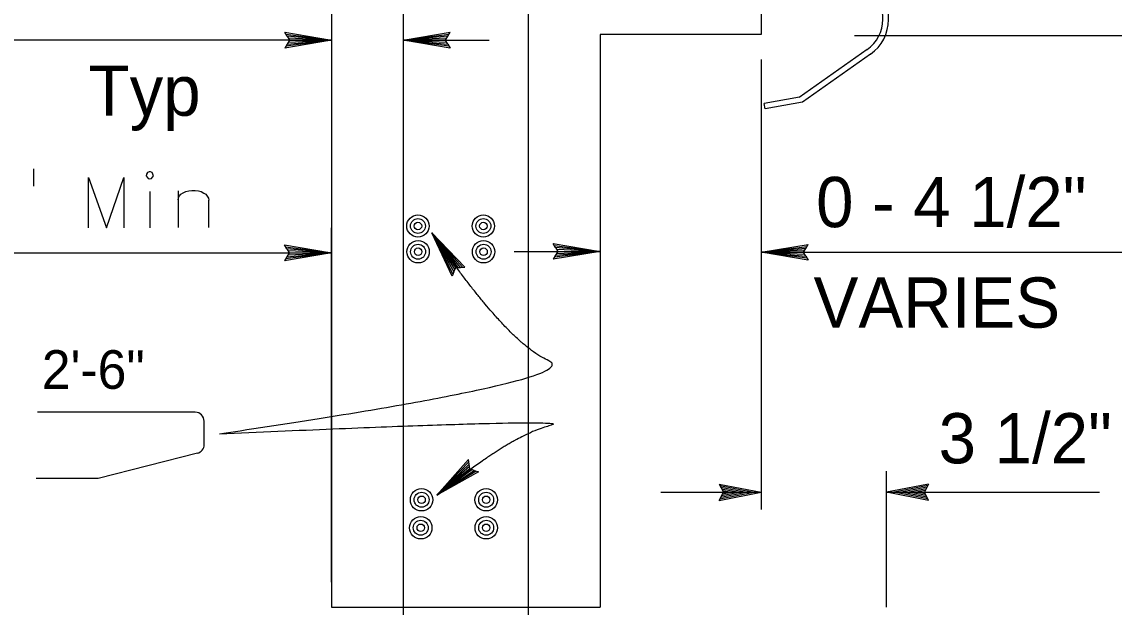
# Model space of a CAD drawing. Extents: x 0 to 2.83, y 0 to 1.83.
# Drawn here: x 1.3062 to 1.5605, y 0.5797 to 0.7159 of the extents above; entities that cross this region are included whole.
import ezdxf

# ---------------------------------------------------------------- set-up
doc = ezdxf.new("R2010")
doc.units = 0
for name, color, linetype in [('str_Concrete-A', 7, 'Continuous'), ('str_Dimensions-A', 7, 'Continuous'), ('str_Misc-Steel-A', 7, 'Continuous'), ('str_Reinforcement-A', 7, 'Continuous'), ('str_Text-A', 7, 'Continuous')]:
    doc.layers.add(name, color=color, linetype=linetype)

msp = doc.modelspace()

# ---------------------------------------------------------------- linework, layer by layer
at = {"layer": 'str_Concrete-A'}
for p, q in [((1.3783003931981772, 0.8630149317436527), (1.3783003931981772, 0.5796734936481506)), ((1.4783032503410343, 0.8630149317436527), (1.478303250341032, 0.7130071506954027)), ((1.378300393198177, 0.5796734936481538), (1.440802221770779, 0.579673493648154))]:
    msp.add_line(p, q, dxfattribs=at)
msp.add_lwpolyline([(1.478303250341032, 0.7130071506954032), (1.440802221770779, 0.7130071506954024), (1.440802221770779, 0.5796734936481538)], dxfattribs=at)
at = {"layer": 'str_Dimensions-A'}
for p, q in [((1.367927610853383, 0.7125863541004995), (1.3673651108533833, 0.7134995485449439)), ((1.3673651108533833, 0.7134995485449439), (1.3783034789089388, 0.7116740277116106)), ((1.3676463608533833, 0.7130429513227217), (1.3783034789089388, 0.7116740277116106)), ((1.3783034789089388, 0.7116740277116106), (1.367927610853383, 0.7125863541004995)), ((1.367927610853383, 0.7125863541004995), (1.3684901108533831, 0.7116740277116106)), ((1.3783034789089388, 0.7116740277116106), (1.3682088608533831, 0.7121297568782773)), ((1.3949675360553042, 0.7116740277116106), (1.4059059041108597, 0.7135021527116105)), ((1.3949675360553042, 0.7116740277116106), (1.40562465411086, 0.7130446874338329)), ((1.40534340411086, 0.7125880902116106), (1.3949675360553042, 0.7116740277116106)), ((1.4050621541108599, 0.7121314929893884), (1.3949675360553042, 0.7116740277116106)), ((1.4047809041108599, 0.7116740277116106), (1.40534340411086, 0.7125880902116106)), ((1.40534340411086, 0.7125880902116106), (1.4059059041108597, 0.7135021527116105)), ((1.5000100002157668, 0.7127918023447452), (1.6512654936043825, 0.7127918023447452)), ((1.3783034789089388, 0.7116740277116106), (1.2983034789089394, 0.7116740277116106)), ((1.3783034789089388, 0.7116740277116106), (1.3673651108533833, 0.7098459027116106)), ((1.367927610853383, 0.7107599652116106), (1.3673651108533833, 0.7098459027116106)), ((1.3783034789089388, 0.7116740277116106), (1.3676463608533833, 0.7103033679893884)), ((1.367927610853383, 0.7107599652116106), (1.3783034789089388, 0.7116740277116106)), ((1.3684901108533831, 0.7116740277116106), (1.367927610853383, 0.7107599652116106)), ((1.3682088608533831, 0.7112165624338328), (1.3783034789089388, 0.7116740277116106)), ((1.3684901108533831, 0.7116740277116106), (1.3783034789089388, 0.7116740277116106)), ((1.3949675360553042, 0.7116740277116106), (1.4149675360553042, 0.7116740277116106)), ((1.4047809041108599, 0.7116740277116106), (1.3949675360553042, 0.7116740277116106)), ((1.4059059041108597, 0.7098485068782773), (1.3949675360553042, 0.7116740277116106)), ((1.3949675360553042, 0.7116740277116106), (1.40534340411086, 0.7107617013227218)), ((1.40562465411086, 0.7103051041004995), (1.3949675360553042, 0.7116740277116106)), ((1.3949675360553042, 0.7116740277116106), (1.4050621541108599, 0.7112182985449439)), ((1.40534340411086, 0.7107617013227218), (1.4047809041108599, 0.7116740277116106)), ((1.40534340411086, 0.7107617013227218), (1.4059059041108597, 0.7098485068782773)), ((1.478302221770779, 0.7071534936481537), (1.478302221770779, 0.6023757092927517)), ((1.308952175543936, 0.6776952260380728), (1.308952175543936, 0.6817485219365104)), ((1.3359727199775298, 0.6764712392216665), (1.3359727199775298, 0.6679961659794791)), ((1.3425411159736234, 0.676616917932604), (1.3425411159736234, 0.6680490102177603)), ((1.349690798590811, 0.6680490102177603), (1.349690798590811, 0.674406029260729)), ((1.378300393198177, 0.5855234936481539), (1.378300393198177, 0.6680218739872915)), ((1.3678748945255497, 0.6630876996406017), (1.367309703934078, 0.6640043966789292)), ((1.367309703934078, 0.6640043966789292), (1.378300393198177, 0.6621718739872915)), ((1.4304273822854774, 0.6634174245874351), (1.4298648822854774, 0.6643306190318796)), ((1.4298648822854774, 0.6643306190318796), (1.4408032503410328, 0.6625050981985463)), ((1.4301461322854774, 0.6638740218096574), (1.4408032503410328, 0.6625050981985463)), ((1.478302221770779, 0.6622897498478872), (1.4892405898263346, 0.6641178748478872)), ((1.478302221770779, 0.6622897498478872), (1.4889593398263345, 0.6636604095701095)), ((1.4886780898263345, 0.6632038123478873), (1.4892405898263346, 0.6641178748478872)), ((1.2822928861123513, 0.6621718739872915), (1.378300393198177, 0.6621718739872915)), ((1.378300393198177, 0.6621718739872915), (1.367309703934078, 0.6603367371406016)), ((1.3678748945255497, 0.6612543055639466), (1.367309703934078, 0.6603367371406016)), ((1.3675922992298137, 0.6635460481597654), (1.378300393198177, 0.6621718739872915)), ((1.378300393198177, 0.6621718739872915), (1.3675922992298137, 0.6607959570447828)), ((1.378300393198177, 0.6621718739872915), (1.3678748945255497, 0.6630876996406017)), ((1.3678748945255497, 0.6630876996406017), (1.3684400851170215, 0.6621718739872915)), ((1.3678748945255497, 0.6612543055639466), (1.378300393198177, 0.6621718739872915)), ((1.3684400851170215, 0.6621718739872915), (1.3678748945255497, 0.6612543055639466)), ((1.378300393198177, 0.6621718739872915), (1.3681574898212856, 0.6626293511214378)), ((1.3681574898212856, 0.6617126540831104), (1.378300393198177, 0.6621718739872915)), ((1.3684400851170215, 0.6621718739872915), (1.378300393198177, 0.6621718739872915)), ((1.4208032503410328, 0.6625050981985463), (1.4408032503410328, 0.6625050981985463)), ((1.4408032503410328, 0.6625050981985463), (1.4298648822854774, 0.6606769731985463)), ((1.4304273822854774, 0.6615910356985463), (1.4298648822854774, 0.6606769731985463)), ((1.4408032503410328, 0.6625050981985463), (1.4301461322854774, 0.661134438476324)), ((1.4408032503410328, 0.6625050981985463), (1.4304273822854774, 0.6634174245874351)), ((1.4304273822854774, 0.6634174245874351), (1.4309898822854774, 0.6625050981985463)), ((1.4304273822854774, 0.6615910356985463), (1.4408032503410328, 0.6625050981985463)), ((1.4309898822854774, 0.6625050981985463), (1.4304273822854774, 0.6615910356985463)), ((1.4408032503410328, 0.6625050981985463), (1.4307086322854774, 0.662960827365213)), ((1.4307086322854774, 0.6620476329207685), (1.4408032503410328, 0.6625050981985463)), ((1.4309898822854774, 0.6625050981985463), (1.4408032503410328, 0.6625050981985463)), ((1.4886780898263345, 0.6632038123478873), (1.478302221770779, 0.6622897498478872)), ((1.4883968398263345, 0.662747215125665), (1.478302221770779, 0.6622897498478872)), ((1.478302221770779, 0.6622897498478872), (1.5744025203169483, 0.6622897498478872)), ((1.4881155898263347, 0.6622897498478872), (1.478302221770779, 0.6622897498478872)), ((1.4892405898263346, 0.6604642290145539), (1.478302221770779, 0.6622897498478872)), ((1.478302221770779, 0.6622897498478872), (1.4886780898263345, 0.6613774234589984)), ((1.4889593398263345, 0.6609208262367762), (1.478302221770779, 0.6622897498478872)), ((1.478302221770779, 0.6622897498478872), (1.4883968398263345, 0.6618340206812205)), ((1.4881155898263347, 0.6622897498478872), (1.4886780898263345, 0.6632038123478873)), ((1.4886780898263345, 0.6613774234589984), (1.4881155898263347, 0.6622897498478872)), ((1.4886780898263345, 0.6613774234589984), (1.4892405898263346, 0.6604642290145539)), ((1.5074707503410343, 0.5796734936481495), (1.5074707503410343, 0.6112988694094017)), ((1.4685047680670753, 0.608335794715892), (1.4694845134374457, 0.6064330169381141)), ((1.4685047680670753, 0.608335794715892), (1.478302221770779, 0.6064330169381141)), ((1.46869921251152, 0.6079590586047809), (1.4765539578818903, 0.6064330169381141)), ((1.5172682040447378, 0.608335794715892), (1.5074707503410343, 0.6064330169381141)), ((1.5170737596002934, 0.6079584799010772), (1.509219014229923, 0.6064330169381141)), ((1.5172682040447378, 0.608335794715892), (1.5162884586743675, 0.6064330169381141)), ((1.4549140844635975, 0.6064330169381141), (1.478302221770779, 0.6064330169381141)), ((1.4685047680670753, 0.6045302391603364), (1.4694845134374457, 0.6064330169381141)), ((1.4685047680670753, 0.6045302391603364), (1.478302221770779, 0.6064330169381141)), ((1.46869921251152, 0.6049075539751513), (1.4765539578818903, 0.6064330169381141)), ((1.4688930782522605, 0.6075811650862624), (1.4748056939930012, 0.6064330169381141)), ((1.4688930782522605, 0.6052854474936697), (1.4748056939930012, 0.6064330169381141)), ((1.469087522696705, 0.6072038502714476), (1.4730568514004088, 0.6064330169381141)), ((1.469087522696705, 0.6056621836047809), (1.4730568514004088, 0.6064330169381141)), ((1.4692813884374458, 0.6068271141603365), (1.471308008807816, 0.6064330169381141)), ((1.4692813884374458, 0.6060394984195957), (1.471308008807816, 0.6064330169381141)), ((1.5074707503410343, 0.6064330169381141), (1.5570350151057053, 0.6064330169381141)), ((1.5172682040447378, 0.6045302391603364), (1.5074707503410343, 0.6064330169381141)), ((1.5170737596002934, 0.6049069752714475), (1.509219014229923, 0.6064330169381141)), ((1.5168798938595527, 0.6075805863825587), (1.510967278118812, 0.6064330169381141)), ((1.5168798938595527, 0.605284868789966), (1.510967278118812, 0.6064330169381141)), ((1.5166854494151083, 0.6072038502714476), (1.5127161207114046, 0.6064330169381141)), ((1.5166854494151083, 0.6056621836047809), (1.5127161207114046, 0.6064330169381141)), ((1.5164915836743675, 0.6068265354566328), (1.5144649633039973, 0.6064330169381141)), ((1.5164915836743675, 0.606038919715892), (1.5144649633039973, 0.6064330169381141)), ((1.5172682040447378, 0.6045302391603364), (1.5162884586743675, 0.6064330169381141))]:
    msp.add_line(p, q, dxfattribs=at)
for points in [[(1.3217319118720607, 0.6680161610966666), (1.3217319118720607, 0.6797161610966664), (1.325868044684561, 0.6680161610966666), (1.329912771247061, 0.6797161610966664), (1.329912771247061, 0.6680161610966666)], [(1.3359727199775298, 0.6793733876591664), (1.3363412014228422, 0.6794662221318227), (1.336618276618155, 0.6797418691044791), (1.336802517340811, 0.6801103505497915), (1.3367096828681546, 0.6804788319951041), (1.3365254421454986, 0.6808473134404165), (1.3361569607001857, 0.6810315541630728), (1.3357884792548733, 0.6810315541630728), (1.3354199978095609, 0.6808473134404165), (1.3352357570869047, 0.6804788319951041), (1.3351443508369047, 0.6801103505497915), (1.3353285915595607, 0.6797418691044791), (1.3356042385322173, 0.6794662221318227), (1.3359727199775298, 0.6793733876591664)], [(1.3425411159736234, 0.674497435510729), (1.3426253811103421, 0.6749587514286979), (1.3428738918525298, 0.6754186391240102), (1.343206667731436, 0.6757871205693229), (1.343705117438467, 0.6761556020146353), (1.3443706691962798, 0.6764326772099478), (1.3450347927314361, 0.676616917932604), (1.3457846096259674, 0.6767083241826041), (1.3465315700751859, 0.6767083241826041), (1.347281386969717, 0.676616917932604), (1.3479455105048734, 0.6764326772099478), (1.3485282253486235, 0.6760641957646353), (1.3490252468329984, 0.6757871205693229), (1.3493580227119049, 0.6753272328740103), (1.3496093898994046, 0.6748659169560416), (1.349690798590811, 0.674406029260729)]]:
    msp.add_lwpolyline(points, dxfattribs=at)
at = {"layer": 'str_Misc-Steel-A'}
for p, q in [((1.5029618599427192, 0.7094890982519514), (1.487137597120933, 0.6983324913104187)), ((1.5037285402308596, 0.7084049339843337), (1.4879006123703273, 0.6972458073286802)), ((1.48717630909244, 0.6984083117990255), (1.478969600194093, 0.6969617668275497)), ((1.4791906478421692, 0.6957099270382955), (1.478969600194093, 0.6969617668275497)), ((1.4879006123703273, 0.6972458073286802), (1.4791906478421692, 0.6957099270382955))]:
    msp.add_line(p, q, dxfattribs=at)
for radius in [0.008704188538528708, 0.010031603241096513]:
    msp.add_arc((1.4979253522446367, 0.7165896273931723), radius, 305.3287444444444, 53.36820555555555, dxfattribs=at)
at = {"layer": 'str_Reinforcement-A'}
for p, q in [((1.4241350789136367, 0.41494691487257657), (1.4241350789136367, 0.8620948250819713)), ((1.3949675360552962, 0.8484311817436524), (1.3949675360553195, 0.3885755171662528))]:
    msp.add_line(p, q, dxfattribs=at)
for centre, radius in [((1.398389730552544, 0.6684085415472935), 0.0026042380951566274), ((1.398389730552544, 0.6684085415472935), 0.0017375476570885664), ((1.398389730552544, 0.6684085415472935), 0.0008708572190204409), ((1.4136159958261194, 0.668408541547293), 0.0026042380951566274), ((1.4136159958261194, 0.668408541547293), 0.0017375476570885664), ((1.4136159958261194, 0.668408541547293), 0.0008708572190204409), ((1.3984284637846867, 0.6624223819994572), 0.0026042380951566274), ((1.3984284637846867, 0.6624223819994572), 0.0017375476570885664), ((1.4136614516409292, 0.6624223819994567), 0.0026042380951566274), ((1.4136614516409292, 0.6624223819994567), 0.0017375476570885664), ((1.3984284637846867, 0.6624223819994572), 0.0008708572190204409), ((1.4136614516409292, 0.6624223819994567), 0.0008708572190204409), ((1.3992288100900745, 0.6046721634918878), 0.0026042380951566274), ((1.3992288100900745, 0.6046721634918878), 0.0017375476570885664), ((1.3992288100900745, 0.6046721634918878), 0.0008708572190204409), ((1.4142694725166747, 0.6046721634918872), 0.0026042380951566274), ((1.4142694725166747, 0.6046721634918872), 0.0017375476570885664), ((1.4142694725166747, 0.6046721634918872), 0.0008708572190204409), ((1.3990442528296763, 0.5981549418593625), 0.0026042380951566274), ((1.414277240685946, 0.5981549418593621), 0.0026042380951566274), ((1.3990442528296763, 0.5981549418593625), 0.0017375476570885664), ((1.3990442528296763, 0.5981549418593625), 0.0008708572190204409), ((1.414277240685946, 0.5981549418593621), 0.0017375476570885664), ((1.414277240685946, 0.5981549418593621), 0.0008708572190204409)]:
    msp.add_circle(centre, radius, dxfattribs=at)
at = {"layer": 'str_Text-A'}
for p, q in [((1.4071890658804678, 0.6587220282204214), (1.4016325985013929, 0.6668107773733546)), ((1.4063213562170138, 0.6567611020992012), (1.4016325985013929, 0.6668107773733546)), ((1.4016325985013929, 0.6668107773733546), (1.4093329037786855, 0.6588298478929673)), ((1.4082609848295768, 0.6587759380566945), (1.4016325985013929, 0.6668107773733546)), ((1.4016325985013929, 0.6668107773733546), (1.4067555687996989, 0.6577418109124599)), ((1.4065384625083566, 0.6572514565058306), (1.4016325985013929, 0.6668107773733546)), ((1.4016325985013929, 0.6668107773733546), (1.4069726750910407, 0.658232165319089)), ((1.4077253831059797, 0.6587492288912062), (1.4016325985013929, 0.6668107773733546)), ((1.4016325985013929, 0.6668107773733546), (1.4087965865531735, 0.6588026472221826)), ((1.4067555687996989, 0.6577418109124599), (1.4071890658804678, 0.6587220282204214)), ((1.4071890658804678, 0.6587220282204214), (1.4082609848295768, 0.6587759380566945)), ((1.4082609848295768, 0.6587759380566945), (1.4093329037786855, 0.6588298478929673)), ((1.4067555687996989, 0.6577418109124599), (1.4063213562170138, 0.6567611020992012)), ((1.3465424654006541, 0.6250606468987872), (1.3098444436249108, 0.6250606468987872)), ((1.3486257991913035, 0.6175412324573282), (1.3486257991913035, 0.6229773131081368)), ((1.3470477480637282, 0.6155201018050291), (1.3239715940387176, 0.6095896827347307)), ((1.402791619461172, 0.6057318827901913), (1.410169153354506, 0.6140120959750754)), ((1.402791619461172, 0.6057318827901913), (1.410236719662199, 0.613479356979941)), ((1.4103037419088569, 0.6129472943856028), (1.402791619461172, 0.6057318827901913)), ((1.4103037419088569, 0.6129472943856028), (1.410169153354506, 0.6140120959750754)), ((1.4104383304632073, 0.6118824927961296), (1.4103037419088569, 0.6129472943856028)), ((1.410370764155514, 0.6124152317912642), (1.402791619461172, 0.6057318827901913)), ((1.4104383304632073, 0.6118824927961296), (1.402791619461172, 0.6057318827901913)), ((1.402791619461172, 0.6057318827901913), (1.4109431163648243, 0.6117036581535692)), ((1.402791619461172, 0.6057318827901913), (1.4114484463274763, 0.6115241471102126)), ((1.4119537762901284, 0.6113446360668561), (1.402791619461172, 0.6057318827901913)), ((1.4124591062527807, 0.6111651250234995), (1.402791619461172, 0.6057318827901913)), ((1.4114484463274763, 0.6115241471102126), (1.4104383304632073, 0.6118824927961296)), ((1.4114484463274763, 0.6115241471102126), (1.4124591062527807, 0.6111651250234995)), ((1.3239715940387176, 0.6095896827347307), (1.3094924936960393, 0.6095896827347307))]:
    msp.add_line(p, q, dxfattribs=at)
for centre, start, end in [((1.3465424654006541, 0.6229773131081368), 0, 90), ((1.3465424654006541, 0.6175412324573282), 284.0362434679273, 0)]:
    msp.add_arc(centre, 0.0020833337906505066, start, end, dxfattribs=at)
for points in [[(1.352181037550816, 0.6200351682305523), (1.438334928894399, 0.6327921525422255), (1.419082364814496, 0.6414085257529212), (1.4016325985013929, 0.6668107773733546)], [(1.352181037550816, 0.6200351682305523), (1.4379485885744727, 0.6239009210522716), (1.4204803489131235, 0.6199597614599293), (1.402791619461172, 0.6057318827901913)]]:
    msp.add_open_spline(points, degree=2, dxfattribs=at)

# ---------------------------------------------------------------- texts
at = {"layer": 'str_Dimensions-A'}
for s, p in [('0 - 4 1/2"', (1.4910739967985105, 0.6681397498478874)), ('VARIES', (1.490484664326062, 0.6447397498478871)), ('3 1/2"', (1.5195893569885695, 0.6131498367459447))]:
    msp.add_text(s, height=0.0117, dxfattribs=at).set_placement(p)
at = {"layer": 'str_Text-A'}
for s, height, p in [('Typ', 0.0117, (1.3217218138698765, 0.6940740277116104)), ('2\'-6" ', 0.009, (1.3108319793992758, 0.6304982891904246))]:
    msp.add_text(s, height=height, dxfattribs=at).set_placement(p)

doc.saveas('drawing.dxf')
